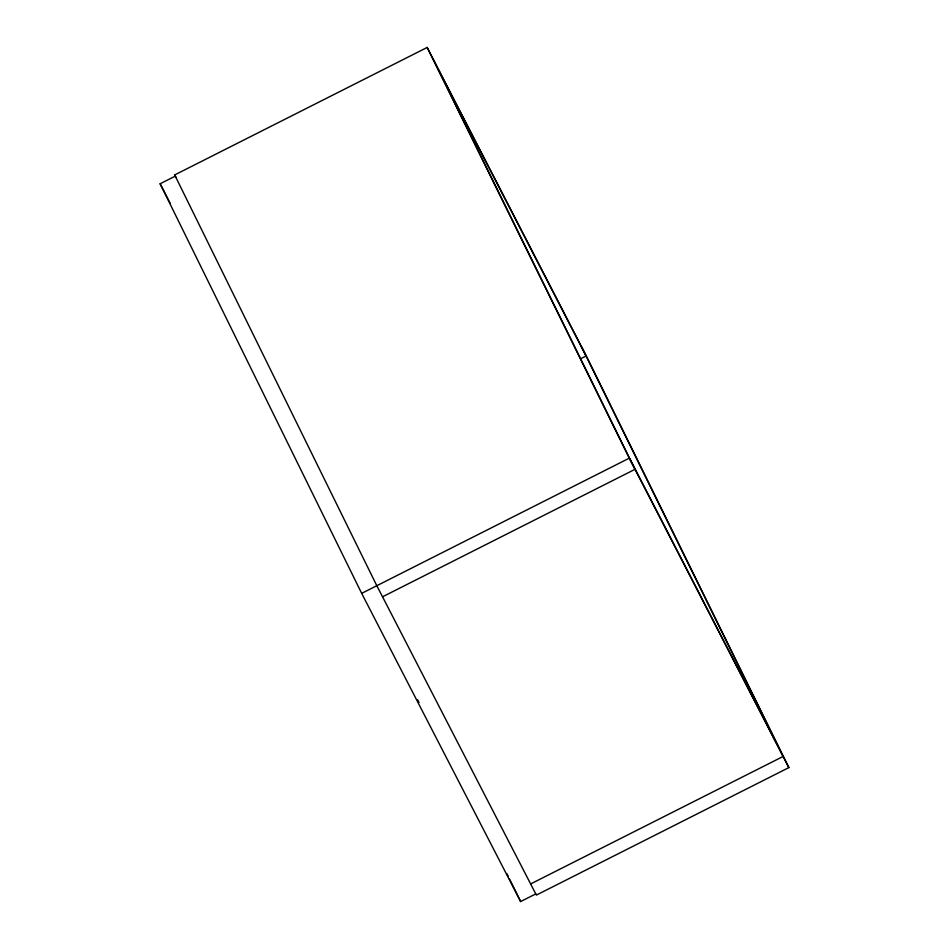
<?xml version="1.0" encoding="UTF-8"?>
<svg xmlns="http://www.w3.org/2000/svg" width="949" height="949" viewBox="0 0 949 949"><rect width="100%" height="100%" fill="white"/><g stroke="black" fill="none" stroke-linecap="round" stroke-linejoin="round"><path stroke-width="1.42" d="M174.687 174.936L427.169 47.45L586.767 356.871L788.868 767.599L536.375 895.085L376.789 585.663L174.687 174.936L175.956 177.416M535.782 893.899L520.633 901.55L361.676 593.362L160.132 183.774L175.28 176.123M580.776 358.675L586.067 356.005L437.964 68.862M427.169 47.45L629.27 458.177L361.676 593.362M382.53 596.802L635.011 469.316L432.91 58.589M530.633 883.946L783.115 756.46L581.013 345.733M629.97 459.043L778.061 746.199M629.27 458.177L788.868 767.599M160.132 183.774L170.322 203.537M417.679 699.852L419.043 702.474M506.885 873.626L508.201 876.283M509.506 878.94L520.633 901.55"/></g></svg>
